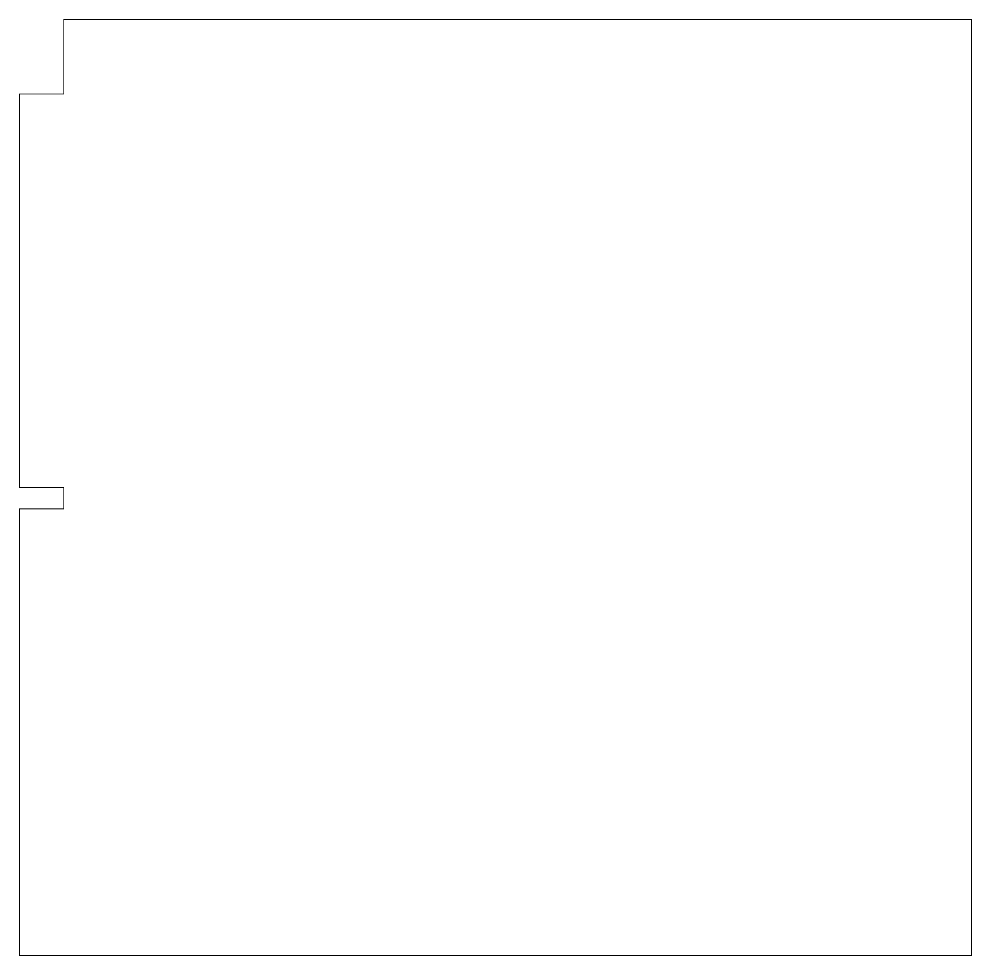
# Model space of a CAD drawing. Extents: x 86 to 314, y 88 to 312.
import ezdxf

# ---------------------------------------------------------------- set-up
doc = ezdxf.new("R2010")
doc.units = 0
doc.layers.add('087772-1ROU1_GBR', color=12, linetype='CONTINUOUS')

msp = doc.modelspace()

# ---------------------------------------------------------------- linework, layer by layer
at = {"layer": '087772-1ROU1_GBR', "const_width": 0.2}
msp.add_lwpolyline([(313.665006, 311.760006), (313.665006, 88.240006), (86.335006, 88.240006), (86.335006, 194.920006), (96.876006, 194.920006), (96.876006, 200.000006), (86.335006, 200.000006), (86.335006, 293.980006), (96.876006, 293.980006), (96.876006, 311.760006), (313.665006, 311.760006)], dxfattribs=at)

doc.saveas('drawing.dxf')
